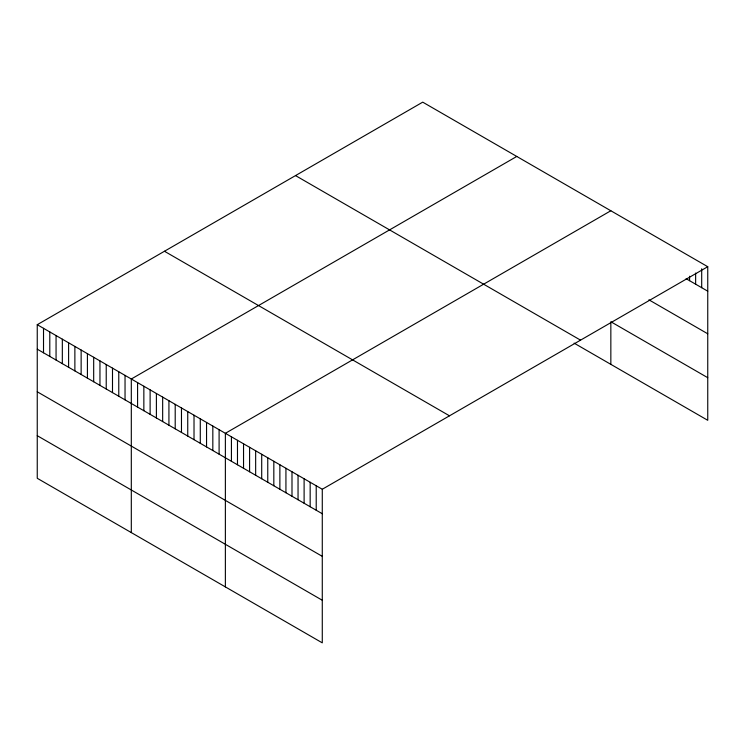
<?xml version="1.0" encoding="UTF-8"?>
<svg xmlns="http://www.w3.org/2000/svg" width="745" height="745" viewBox="0 0 745 745"><rect width="100%" height="100%" fill="white"/><g stroke="black" fill="none" stroke-linecap="round" stroke-linejoin="round"><path stroke-width="1.12" d="M37.25 324.699L322.278 489.26L322.278 642.851L37.25 478.29L37.25 324.699L422.722 102.149L707.75 266.71L707.75 420.301L574.116 343.147M516.779 156.45L131.306 379L131.306 532.601M610.844 210.751L225.372 433.311L225.372 586.902M322.278 489.26L707.75 266.71M686.117 278.695L707.75 291.183M648.914 299.825L707.75 333.788M707.75 377.696L610.844 321.738L610.844 364.352M295.514 175.587L580.541 340.148M164.459 251.261L449.486 415.812M37.25 349.172L322.278 513.733M37.25 391.786L322.278 556.338M37.25 435.685L322.278 600.246M701.697 268.768L701.697 287.682M695.634 273.061L695.634 284.19M689.581 276.237L689.581 280.688M316.215 485.759L316.215 510.232M310.162 482.266L310.162 506.74M304.109 478.765L304.109 503.238M298.047 475.273L298.047 499.746M291.993 471.771L291.993 496.245M285.931 468.279L285.931 492.752M279.878 464.778L279.878 489.251M273.825 461.285L273.825 485.759M267.762 457.784L267.762 482.257M261.709 454.292L261.709 478.765M255.656 450.79L255.656 475.263M249.594 447.298L249.594 471.771M243.54 443.797L243.54 468.27M237.478 440.304L237.478 464.778M231.425 436.803L231.425 461.276M219.095 429.688L219.095 454.161M212.828 426.065L212.828 450.539M206.551 422.443L206.551 446.925M200.284 418.83L200.284 443.303M194.017 415.207L194.017 439.68M187.74 411.585L187.74 436.058M181.473 407.962L181.473 432.445M175.205 404.349L175.205 428.822M168.929 400.726L168.929 425.199M162.661 397.104L162.661 421.577M156.394 393.481L156.394 417.964M150.118 389.868L150.118 414.341M143.85 386.245L143.85 410.719M137.583 382.623L137.583 407.096M125.039 375.378L125.039 399.86M118.772 371.764L118.772 396.238M112.495 368.142L112.495 392.615M106.228 364.519L106.228 388.992M99.96 360.897L99.96 385.379M93.684 357.283L93.684 381.757M87.416 353.661L87.416 378.134M81.14 350.038L81.14 374.512M74.873 346.416L74.873 370.898M68.605 342.802L68.605 367.276M62.329 339.18L62.329 363.653M56.061 335.557L56.061 360.031M49.794 331.935L49.794 356.417M43.517 328.322L43.517 352.795"/></g></svg>
